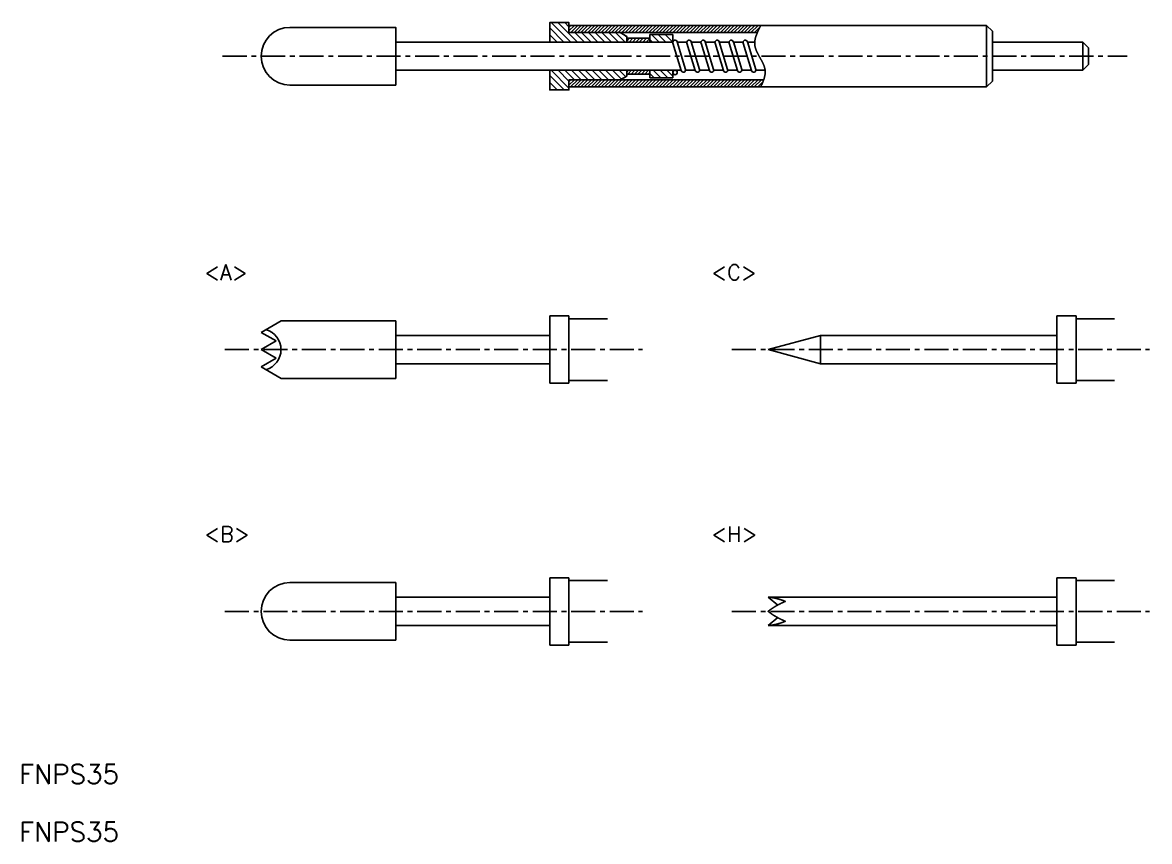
# Model space of a CAD drawing. Extents: x 101.5 to 160, y -83.5 to -40.9.
import ezdxf
from ezdxf.enums import TextEntityAlignment as Align

# ---------------------------------------------------------------- set-up
doc = ezdxf.new("R2010")
doc.units = 0
doc.linetypes.add('CENTER', pattern=[2, 1.25, -0.25, 0.25, -0.25])
doc.layers.get('0').update_dxf_attribs({"linetype": 'CONTINUOUS'})
doc.layers.add('CENTER', color=1, linetype='CENTER')
doc.styles.get("Standard").update_dxf_attribs({"font": 'txt.shx', "bigfont": 'bigfont.shx'})

# ---------------------------------------------------------------- blocks, each defined once
blk = doc.blocks.new('*X4')
at = {"color": 0, "linetype": 'CONTINUOUS'}
for p, q in [((211.147, -78.346), (210.409, -77.608)), ((211.5, -78.346), (210.48, -77.326)), ((211.854, -78.346), (210.834, -77.326)), ((211.409, -77.547), (211.187, -77.326)), ((212.207, -78.346), (211.707, -77.846)), ((212.561, -78.346), (212.061, -77.846)), ((212.915, -78.346), (212.415, -77.846)), ((213.268, -78.346), (212.768, -77.846)), ((213.622, -78.346), (213.122, -77.846)), ((213.975, -78.346), (213.475, -77.846)), ((214.329, -78.346), (213.829, -77.846)), ((210.793, -78.346), (210.409, -77.962)), ((210.44, -78.346), (210.409, -78.315)), ((214.409, -78.072), (214.346, -78.01)), ((215.743, -78.346), (215.609, -78.212)), ((216.096, -78.346), (215.696, -77.946)), ((216.45, -78.346), (216.05, -77.946)), ((216.804, -78.346), (216.404, -77.946)), ((216.805, -77.993), (216.757, -77.946)), ((211.152, -80.826), (210.409, -80.083)), ((211.409, -80.729), (210.485, -79.806)), ((211.409, -80.376), (210.839, -79.806)), ((211.693, -80.306), (211.193, -79.806)), ((212.046, -80.306), (211.546, -79.806)), ((212.4, -80.306), (211.9, -79.806)), ((212.753, -80.306), (212.253, -79.806)), ((213.107, -80.306), (212.607, -79.806)), ((213.46, -80.306), (212.96, -79.806)), ((213.814, -80.306), (213.314, -79.806)), ((214.129, -80.268), (213.667, -79.806)), ((214.353, -80.138), (214.021, -79.806)), ((214.409, -79.84), (214.375, -79.806)), ((215.835, -80.206), (215.609, -79.98)), ((216.189, -80.206), (215.789, -79.806)), ((216.542, -80.206), (216.142, -79.806)), ((216.805, -80.115), (216.496, -79.806)), ((210.798, -80.826), (210.409, -80.436)), ((210.445, -80.826), (210.409, -80.79))]:
    blk.add_line(p, q, dxfattribs=at)
blk = doc.blocks.new('*X3')
at = {"color": 0, "linetype": 'CONTINUOUS'}
for p, q in [((214.409, -78.292), (214.555, -78.146)), ((214.532, -78.346), (214.732, -78.146)), ((214.708, -78.346), (214.908, -78.146)), ((214.885, -78.346), (215.085, -78.146)), ((215.062, -78.346), (215.262, -78.146)), ((215.239, -78.346), (215.439, -78.146)), ((215.415, -78.346), (215.609, -78.153)), ((215.592, -78.346), (215.609, -78.33)), ((214.409, -79.883), (214.486, -79.806)), ((214.463, -80.006), (214.663, -79.806)), ((214.639, -80.006), (214.839, -79.806)), ((214.816, -80.006), (215.016, -79.806)), ((214.993, -80.006), (215.193, -79.806)), ((215.17, -80.006), (215.37, -79.806)), ((215.346, -80.006), (215.546, -79.806)), ((215.523, -80.006), (215.609, -79.92))]:
    blk.add_line(p, q, dxfattribs=at)
blk = doc.blocks.new('*X2')
at = {"color": 0, "linetype": 'CONTINUOUS'}
for p, q in [((211.409, -77.757), (211.689, -77.476)), ((211.409, -77.58), (211.512, -77.476)), ((211.496, -77.846), (211.866, -77.476)), ((211.673, -77.846), (212.043, -77.476)), ((211.85, -77.846), (212.22, -77.476)), ((212.026, -77.846), (212.396, -77.476)), ((212.203, -77.846), (212.573, -77.476)), ((212.38, -77.846), (212.75, -77.476)), ((212.557, -77.846), (212.927, -77.476)), ((212.733, -77.846), (213.103, -77.476)), ((212.91, -77.846), (213.28, -77.476)), ((213.087, -77.846), (213.457, -77.476)), ((213.264, -77.846), (213.634, -77.476)), ((213.441, -77.846), (213.811, -77.476)), ((213.617, -77.846), (213.987, -77.476)), ((213.794, -77.846), (214.164, -77.476)), ((213.971, -77.846), (214.341, -77.476)), ((214.148, -77.846), (214.518, -77.476)), ((214.324, -77.846), (214.694, -77.476)), ((214.501, -77.846), (214.871, -77.476)), ((214.678, -77.846), (215.048, -77.476)), ((214.855, -77.846), (215.225, -77.476)), ((215.032, -77.846), (215.402, -77.476)), ((215.208, -77.846), (215.578, -77.476)), ((215.385, -77.846), (215.755, -77.476)), ((215.562, -77.846), (215.932, -77.476)), ((215.739, -77.846), (216.109, -77.476)), ((215.915, -77.846), (216.285, -77.476)), ((216.092, -77.846), (216.462, -77.476)), ((216.269, -77.846), (216.639, -77.476)), ((216.446, -77.846), (216.816, -77.476)), ((216.623, -77.846), (216.993, -77.476)), ((216.799, -77.846), (217.169, -77.476)), ((216.976, -77.846), (217.346, -77.476)), ((217.153, -77.846), (217.523, -77.476)), ((217.33, -77.846), (217.7, -77.476)), ((217.506, -77.846), (217.876, -77.476)), ((217.683, -77.846), (218.053, -77.476)), ((217.86, -77.846), (218.23, -77.476)), ((218.037, -77.846), (218.407, -77.476)), ((218.214, -77.846), (218.584, -77.476)), ((218.39, -77.846), (218.76, -77.476)), ((218.567, -77.846), (218.937, -77.476)), ((218.744, -77.846), (219.114, -77.476)), ((218.921, -77.846), (219.291, -77.476)), ((219.097, -77.846), (219.467, -77.476)), ((219.274, -77.846), (219.644, -77.476)), ((219.451, -77.846), (219.821, -77.476)), ((219.628, -77.846), (219.998, -77.476)), ((219.805, -77.846), (220.175, -77.476)), ((219.981, -77.846), (220.351, -77.476)), ((220.158, -77.846), (220.528, -77.476)), ((220.335, -77.846), (220.705, -77.476)), ((220.512, -77.846), (220.882, -77.476)), ((220.688, -77.846), (221.058, -77.476)), ((220.865, -77.846), (221.235, -77.476)), ((221.042, -77.846), (221.33, -77.558)), ((211.409, -80.585), (211.688, -80.306)), ((211.409, -80.408), (211.511, -80.306)), ((211.494, -80.676), (211.864, -80.306)), ((211.671, -80.676), (212.041, -80.306)), ((211.848, -80.676), (212.218, -80.306)), ((212.025, -80.676), (212.395, -80.306)), ((212.202, -80.676), (212.572, -80.306)), ((212.378, -80.676), (212.748, -80.306)), ((212.555, -80.676), (212.925, -80.306)), ((212.732, -80.676), (213.102, -80.306)), ((212.909, -80.676), (213.279, -80.306)), ((213.085, -80.676), (213.455, -80.306)), ((213.262, -80.676), (213.632, -80.306)), ((213.439, -80.676), (213.809, -80.306)), ((213.616, -80.676), (213.986, -80.306)), ((213.793, -80.676), (214.163, -80.306)), ((213.969, -80.676), (214.339, -80.306)), ((214.146, -80.676), (214.516, -80.306)), ((214.323, -80.676), (214.693, -80.306)), ((214.5, -80.676), (214.87, -80.306)), ((214.676, -80.676), (215.046, -80.306)), ((214.853, -80.676), (215.223, -80.306)), ((215.03, -80.676), (215.4, -80.306)), ((215.207, -80.676), (215.577, -80.306)), ((215.384, -80.676), (215.754, -80.306)), ((215.56, -80.676), (215.93, -80.306)), ((215.737, -80.676), (216.107, -80.306)), ((215.914, -80.676), (216.284, -80.306)), ((216.091, -80.676), (216.461, -80.306)), ((216.267, -80.676), (216.637, -80.306)), ((216.444, -80.676), (216.814, -80.306)), ((216.621, -80.676), (216.991, -80.306)), ((216.798, -80.676), (217.168, -80.306)), ((216.975, -80.676), (217.345, -80.306)), ((217.151, -80.676), (217.521, -80.306)), ((217.328, -80.676), (217.698, -80.306)), ((217.505, -80.676), (217.875, -80.306)), ((217.682, -80.676), (218.052, -80.306)), ((217.858, -80.676), (218.228, -80.306)), ((218.035, -80.676), (218.405, -80.306)), ((218.212, -80.676), (218.582, -80.306)), ((218.389, -80.676), (218.759, -80.306)), ((218.565, -80.676), (218.935, -80.306)), ((218.742, -80.676), (219.112, -80.306)), ((218.919, -80.676), (219.289, -80.306)), ((219.096, -80.676), (219.466, -80.306)), ((219.273, -80.676), (219.643, -80.306)), ((219.449, -80.676), (219.819, -80.306)), ((219.626, -80.676), (219.996, -80.306)), ((219.803, -80.676), (220.173, -80.306)), ((219.98, -80.676), (220.35, -80.306)), ((220.156, -80.676), (220.526, -80.306)), ((220.333, -80.676), (220.703, -80.306)), ((220.51, -80.676), (220.88, -80.306)), ((220.687, -80.676), (221.057, -80.306)), ((220.864, -80.676), (221.234, -80.306)), ((221.04, -80.676), (221.41, -80.306)), ((221.217, -80.676), (221.485, -80.408))]:
    blk.add_line(p, q, dxfattribs=at)

msp = doc.modelspace()

# ---------------------------------------------------------------- linework, layer by layer
at = {"color": 7, "linetype": 'CONTINUOUS'}
for p, q in [((139.639, -41.452), (129.85, -41.452)), ((132.85, -41.652), (132.504, -41.452)), ((135.246, -41.552), (134.05, -41.552)), ((134.05, -41.552), (134.05, -41.952)), ((135.246, -41.552), (135.246, -41.952)), ((151.55, -41.082), (151.85, -41.382)), ((151.55, -44.282), (151.55, -41.082)), ((135.246, -41.952), (128.85, -41.952)), ((132.85, -41.952), (132.85, -41.652)), ((134.05, -41.752), (132.85, -41.752)), ((135.25, -41.998), (135.684, -43.432)), ((135.471, -41.932), (135.905, -43.366)), ((135.976, -41.952), (135.477, -41.952)), ((135.98, -41.998), (136.414, -43.432)), ((136.201, -41.932), (136.635, -43.366)), ((136.706, -41.952), (136.207, -41.952)), ((136.71, -41.998), (137.144, -43.432)), ((136.931, -41.932), (137.365, -43.366)), ((137.436, -41.952), (136.935, -41.952)), ((137.44, -41.998), (137.874, -43.432)), ((137.661, -41.932), (138.095, -43.366)), ((138.166, -41.952), (137.665, -41.952)), ((138.17, -41.998), (138.604, -43.432)), ((138.391, -41.932), (138.825, -43.366)), ((138.896, -41.952), (138.395, -41.952)), ((138.9, -41.998), (139.334, -43.432)), ((139.121, -41.932), (139.555, -43.366)), ((139.505, -41.952), (139.125, -41.952)), ((156.55, -43.412), (156.55, -41.952)), ((156.55, -41.952), (156.85, -42.252)), ((156.55, -43.412), (156.85, -43.112)), ((135.68, -43.412), (128.85, -43.412)), ((139.964, -43.912), (129.85, -43.912)), ((132.85, -43.712), (132.504, -43.912)), ((132.85, -43.412), (132.85, -43.712)), ((134.05, -43.612), (132.85, -43.612)), ((134.05, -43.412), (134.05, -43.812)), ((135.246, -43.812), (134.05, -43.812)), ((135.25, -43.912), (134.05, -43.912)), ((135.246, -43.412), (135.246, -43.812)), ((135.476, -43.527), (135.476, -43.412)), ((136.41, -43.412), (135.909, -43.412)), ((137.14, -43.412), (136.639, -43.412)), ((137.87, -43.412), (137.369, -43.412)), ((138.6, -43.412), (138.099, -43.412)), ((139.33, -43.412), (138.829, -43.412)), ((140.042, -43.412), (139.559, -43.412)), ((151.55, -44.282), (151.85, -43.982)), ((128.85, -56.182), (129.85, -56.182)), ((128.85, -56.682), (128.85, -56.182)), ((129.85, -57.932), (129.85, -56.182)), ((155.201, -56.182), (156.201, -56.182)), ((155.201, -56.682), (155.201, -56.182)), ((156.201, -57.932), (156.201, -56.182)), ((113.85, -57.034), (114.893, -56.432)), ((120.85, -56.432), (114.893, -56.432)), ((120.85, -56.432), (120.85, -59.432)), ((128.85, -57.932), (128.85, -56.682)), ((129.85, -56.332), (131.845, -56.332)), ((155.201, -57.932), (155.201, -56.682)), ((156.201, -56.332), (158.196, -56.332)), ((113.85, -57.034), (114.628, -57.483)), ((128.85, -57.202), (120.85, -57.202)), ((140.201, -57.932), (142.925, -57.202)), ((155.201, -57.202), (142.925, -57.202)), ((142.925, -57.202), (142.925, -58.662)), ((113.85, -57.932), (114.628, -57.483)), ((113.85, -57.932), (114.628, -58.381)), ((128.85, -57.932), (128.85, -59.182)), ((129.85, -57.932), (129.85, -59.682)), ((140.201, -57.932), (142.925, -58.662)), ((155.201, -57.932), (155.201, -59.182)), ((156.201, -57.932), (156.201, -59.682)), ((113.85, -58.83), (114.628, -58.381)), ((113.85, -58.83), (114.893, -59.432)), ((128.85, -58.662), (120.85, -58.662)), ((155.201, -58.662), (142.925, -58.662)), ((120.85, -59.432), (114.893, -59.432)), ((128.85, -59.182), (128.85, -59.682)), ((128.85, -59.682), (129.85, -59.682)), ((129.85, -59.532), (131.845, -59.532)), ((155.201, -59.182), (155.201, -59.682)), ((155.201, -59.682), (156.201, -59.682)), ((156.201, -59.532), (158.196, -59.532)), ((120.85, -70.034), (115.35, -70.034)), ((120.85, -70.034), (120.85, -73.034)), ((128.85, -69.784), (129.85, -69.784)), ((128.85, -70.284), (128.85, -69.784)), ((129.85, -71.534), (129.85, -69.784)), ((129.85, -69.934), (131.845, -69.934)), ((155.201, -69.784), (156.201, -69.784)), ((155.201, -70.284), (155.201, -69.784)), ((156.201, -71.534), (156.201, -69.784)), ((156.201, -69.934), (158.196, -69.934)), ((128.85, -70.804), (120.85, -70.804)), ((128.85, -71.534), (128.85, -70.284)), ((155.201, -70.804), (140.201, -70.804)), ((155.201, -71.534), (155.201, -70.284)), ((128.85, -71.534), (128.85, -72.784)), ((129.85, -71.534), (129.85, -73.284)), ((155.201, -71.534), (155.201, -72.784)), ((156.201, -71.534), (156.201, -73.284)), ((128.85, -72.264), (120.85, -72.264)), ((155.201, -72.264), (140.201, -72.264)), ((120.85, -73.034), (115.35, -73.034)), ((128.85, -72.784), (128.85, -73.284)), ((129.85, -73.134), (131.845, -73.134)), ((155.201, -72.784), (155.201, -73.284)), ((156.201, -73.134), (158.196, -73.134)), ((128.85, -73.284), (129.85, -73.284)), ((155.201, -73.284), (156.201, -73.284))]:
    msp.add_line(p, q, dxfattribs=at)
at = {"color": 7, "linetype": 'CONTINUOUS', "extrusion": (-0.5, -0.612372, -0.612372)}
msp.add_line((140.695, -71.208, -0.73), (140.201, -70.804, -0.73), dxfattribs=at)
at = {"color": 7, "linetype": 'CONTINUOUS', "extrusion": (-0.5, 0.612372, -0.612372)}
msp.add_line((140.695, -71.861, -0.73), (140.201, -72.264, -0.73), dxfattribs=at)
at = {"color": 7, "linetype": 'CONTINUOUS'}
for points in [[(129.85, -41.452), (129.85, -40.932), (128.85, -40.932), (128.85, -41.952)], [(115.35, -44.182), (120.85, -44.182), (120.85, -41.182), (115.35, -41.182)], [(151.55, -41.082), (129.85, -41.082), (129.85, -41.452)], [(151.85, -43.982), (151.85, -41.382)], [(128.85, -41.952), (120.85, -41.952), (120.85, -43.412), (128.85, -43.412)], [(156.55, -41.952), (151.85, -41.952)], [(156.85, -43.112), (156.85, -42.252)], [(128.85, -43.412), (128.85, -44.432), (129.85, -44.432), (129.85, -43.912)], [(129.85, -43.912), (129.85, -44.282), (151.55, -44.282)], [(151.85, -43.412), (156.55, -43.412)]]:
    msp.add_lwpolyline(points, dxfattribs=at)
at = {"color": 7}
msp.add_polyline3d([(139.811, -41.082, 0), (139.803, -41.099, 0), (139.794, -41.116, 0), (139.786, -41.134, 0), (139.777, -41.151, 0), (139.769, -41.168, 0), (139.761, -41.185, 0), (139.752, -41.202, 0), (139.744, -41.22, 0), (139.736, -41.237, 0), (139.727, -41.254, 0), (139.719, -41.271, 0), (139.711, -41.288, 0), (139.703, -41.306, 0), (139.695, -41.323, 0), (139.687, -41.34, 0), (139.68, -41.357, 0), (139.672, -41.374, 0), (139.664, -41.391, 0), (139.657, -41.409, 0), (139.649, -41.426, 0), (139.642, -41.443, 0), (139.635, -41.46, 0), (139.628, -41.477, 0), (139.621, -41.494, 0), (139.614, -41.511, 0), (139.608, -41.529, 0), (139.601, -41.546, 0), (139.595, -41.563, 0), (139.589, -41.58, 0), (139.583, -41.597, 0), (139.577, -41.614, 0), (139.571, -41.631, 0), (139.566, -41.648, 0), (139.56, -41.665, 0), (139.555, -41.682, 0), (139.55, -41.699, 0), (139.546, -41.716, 0), (139.541, -41.733, 0), (139.537, -41.75, 0), (139.533, -41.767, 0), (139.529, -41.784, 0), (139.526, -41.801, 0), (139.522, -41.818, 0), (139.519, -41.835, 0), (139.516, -41.852, 0), (139.514, -41.868, 0), (139.511, -41.885, 0), (139.509, -41.902, 0), (139.508, -41.919, 0), (139.506, -41.936, 0), (139.505, -41.953, 0), (139.504, -41.969, 0), (139.503, -41.986, 0), (139.503, -42.003, 0), (139.503, -42.019, 0), (139.503, -42.036, 0), (139.504, -42.053, 0), (139.505, -42.07, 0), (139.506, -42.086, 0), (139.508, -42.103, 0), (139.51, -42.119, 0), (139.512, -42.136, 0), (139.515, -42.153, 0), (139.518, -42.169, 0), (139.521, -42.186, 0), (139.524, -42.202, 0), (139.528, -42.219, 0), (139.533, -42.235, 0), (139.537, -42.252, 0), (139.542, -42.268, 0), (139.547, -42.284, 0), (139.553, -42.301, 0), (139.558, -42.317, 0), (139.564, -42.334, 0), (139.57, -42.35, 0), (139.576, -42.366, 0), (139.583, -42.383, 0), (139.59, -42.399, 0), (139.597, -42.415, 0), (139.604, -42.432, 0), (139.611, -42.448, 0), (139.619, -42.464, 0), (139.627, -42.48, 0), (139.634, -42.497, 0), (139.642, -42.513, 0), (139.651, -42.529, 0), (139.659, -42.545, 0), (139.667, -42.562, 0), (139.676, -42.578, 0), (139.684, -42.594, 0), (139.693, -42.61, 0), (139.702, -42.627, 0), (139.711, -42.643, 0), (139.72, -42.659, 0), (139.729, -42.675, 0), (139.738, -42.691, 0), (139.747, -42.708, 0), (139.756, -42.724, 0), (139.765, -42.74, 0), (139.774, -42.756, 0), (139.783, -42.772, 0), (139.792, -42.789, 0), (139.801, -42.805, 0), (139.81, -42.821, 0), (139.819, -42.837, 0), (139.828, -42.853, 0), (139.837, -42.87, 0), (139.846, -42.886, 0), (139.855, -42.902, 0), (139.864, -42.918, 0), (139.872, -42.935, 0), (139.881, -42.951, 0), (139.889, -42.967, 0), (139.898, -42.983, 0), (139.906, -43, 0), (139.914, -43.016, 0), (139.922, -43.032, 0), (139.929, -43.048, 0), (139.937, -43.065, 0), (139.944, -43.081, 0), (139.951, -43.097, 0), (139.959, -43.114, 0), (139.965, -43.13, 0), (139.972, -43.147, 0), (139.978, -43.163, 0), (139.984, -43.179, 0), (139.99, -43.196, 0), (139.996, -43.212, 0), (140.002, -43.229, 0), (140.007, -43.245, 0), (140.012, -43.262, 0), (140.016, -43.278, 0), (140.02, -43.295, 0), (140.024, -43.311, 0), (140.028, -43.328, 0), (140.032, -43.344, 0), (140.035, -43.361, 0), (140.037, -43.378, 0), (140.04, -43.394, 0), (140.042, -43.411, 0), (140.043, -43.428, 0), (140.045, -43.444, 0), (140.046, -43.461, 0), (140.046, -43.478, 0), (140.046, -43.495, 0), (140.046, -43.511, 0), (140.046, -43.528, 0), (140.045, -43.545, 0), (140.044, -43.562, 0), (140.042, -43.579, 0), (140.041, -43.596, 0), (140.039, -43.613, 0), (140.037, -43.629, 0), (140.034, -43.646, 0), (140.031, -43.663, 0), (140.028, -43.68, 0), (140.025, -43.697, 0), (140.021, -43.714, 0), (140.017, -43.731, 0), (140.013, -43.749, 0), (140.009, -43.766, 0), (140.005, -43.783, 0), (140, -43.8, 0), (139.995, -43.817, 0), (139.99, -43.834, 0), (139.984, -43.851, 0), (139.979, -43.868, 0), (139.973, -43.885, 0), (139.967, -43.903, 0), (139.961, -43.92, 0), (139.955, -43.937, 0), (139.949, -43.954, 0), (139.943, -43.971, 0), (139.936, -43.989, 0), (139.929, -44.006, 0), (139.923, -44.023, 0), (139.916, -44.04, 0), (139.909, -44.057, 0), (139.901, -44.075, 0), (139.894, -44.092, 0), (139.887, -44.109, 0), (139.88, -44.126, 0), (139.872, -44.144, 0), (139.865, -44.161, 0), (139.857, -44.178, 0), (139.85, -44.195, 0), (139.842, -44.213, 0), (139.834, -44.23, 0), (139.827, -44.247, 0), (139.819, -44.265, 0), (139.811, -44.282, 0)], dxfattribs=at)
at = {"color": 7, "linetype": 'CONTINUOUS'}
for points in [[(140.201, -70.804, -0.73), (140.206, -70.804, -0.734), (140.212, -70.804, -0.739), (140.217, -70.804, -0.743), (140.223, -70.804, -0.748), (140.228, -70.804, -0.752), (140.234, -70.805, -0.757), (140.24, -70.805, -0.761), (140.246, -70.805, -0.766), (140.251, -70.805, -0.77), (140.257, -70.805, -0.775), (140.263, -70.806, -0.779), (140.269, -70.806, -0.784), (140.275, -70.806, -0.788), (140.281, -70.807, -0.793), (140.287, -70.807, -0.797), (140.293, -70.808, -0.802), (140.299, -70.808, -0.806), (140.305, -70.809, -0.81), (140.311, -70.809, -0.815), (140.317, -70.81, -0.819), (140.323, -70.81, -0.824), (140.329, -70.811, -0.828), (140.335, -70.811, -0.833), (140.341, -70.812, -0.837), (140.348, -70.813, -0.842), (140.354, -70.813, -0.846), (140.36, -70.814, -0.85), (140.367, -70.815, -0.855), (140.373, -70.816, -0.859), (140.379, -70.816, -0.864), (140.386, -70.817, -0.868), (140.392, -70.818, -0.872), (140.399, -70.819, -0.877), (140.405, -70.82, -0.881), (140.412, -70.821, -0.886), (140.418, -70.822, -0.89), (140.425, -70.823, -0.894), (140.431, -70.824, -0.899), (140.438, -70.825, -0.903), (140.445, -70.826, -0.907), (140.451, -70.827, -0.912), (140.458, -70.828, -0.916), (140.465, -70.829, -0.92), (140.471, -70.831, -0.925), (140.478, -70.832, -0.929), (140.485, -70.833, -0.933), (140.492, -70.834, -0.938), (140.499, -70.836, -0.942), (140.506, -70.837, -0.946), (140.512, -70.838, -0.95), (140.519, -70.84, -0.955), (140.526, -70.841, -0.959), (140.533, -70.842, -0.963), (140.54, -70.844, -0.967), (140.547, -70.845, -0.972), (140.554, -70.847, -0.976), (140.561, -70.848, -0.98), (140.568, -70.85, -0.984), (140.575, -70.851, -0.989), (140.582, -70.853, -0.993), (140.589, -70.855, -0.997), (140.597, -70.856, -1.001), (140.604, -70.858, -1.005), (140.611, -70.86, -1.009), (140.618, -70.861, -1.013), (140.625, -70.863, -1.018), (140.632, -70.865, -1.022), (140.64, -70.867, -1.026), (140.647, -70.869, -1.03), (140.654, -70.87, -1.034), (140.661, -70.872, -1.038), (140.669, -70.874, -1.042), (140.676, -70.876, -1.046), (140.683, -70.878, -1.05), (140.691, -70.88, -1.054), (140.698, -70.882, -1.058), (140.705, -70.884, -1.062), (140.713, -70.886, -1.066), (140.72, -70.888, -1.07), (140.728, -70.89, -1.074), (140.735, -70.892, -1.078), (140.743, -70.895, -1.082), (140.75, -70.897, -1.086), (140.757, -70.899, -1.09), (140.765, -70.901, -1.094), (140.772, -70.903, -1.098), (140.78, -70.906, -1.101), (140.787, -70.908, -1.105), (140.795, -70.91, -1.109), (140.803, -70.913, -1.113), (140.81, -70.915, -1.117), (140.818, -70.917, -1.121), (140.825, -70.92, -1.124), (140.833, -70.922, -1.128), (140.84, -70.925, -1.132), (140.848, -70.927, -1.136), (140.856, -70.93, -1.139), (140.863, -70.932, -1.143), (140.871, -70.935, -1.147), (140.879, -70.937, -1.15), (140.886, -70.94, -1.154), (140.894, -70.942, -1.158), (140.901, -70.945, -1.161), (140.909, -70.948, -1.165), (140.917, -70.95, -1.168), (140.925, -70.953, -1.172), (140.932, -70.956, -1.176), (140.94, -70.959, -1.179), (140.948, -70.961, -1.183), (140.955, -70.964, -1.186), (140.963, -70.967, -1.19), (140.971, -70.97, -1.193), (140.978, -70.973, -1.197), (140.986, -70.976, -1.2), (140.994, -70.978, -1.203), (141.002, -70.981, -1.207), (141.009, -70.984, -1.21), (141.017, -70.987, -1.214), (141.025, -70.99, -1.217), (141.033, -70.993, -1.22), (141.04, -70.996, -1.224), (141.048, -70.999, -1.227), (141.056, -71.002, -1.23), (141.064, -71.005, -1.233), (141.071, -71.009, -1.237), (141.079, -71.012, -1.24), (141.087, -71.015, -1.243), (141.095, -71.018, -1.246)], [(141.095, -71.018, -0.214), (141.087, -71.015, -0.217), (141.079, -71.012, -0.22), (141.071, -71.009, -0.223), (141.064, -71.005, -0.227), (141.056, -71.002, -0.23), (141.048, -70.999, -0.233), (141.04, -70.996, -0.236), (141.033, -70.993, -0.24), (141.025, -70.99, -0.243), (141.017, -70.987, -0.246), (141.009, -70.984, -0.25), (141.002, -70.981, -0.253), (140.994, -70.978, -0.257), (140.986, -70.976, -0.26), (140.978, -70.973, -0.263), (140.971, -70.97, -0.267), (140.963, -70.967, -0.27), (140.955, -70.964, -0.274), (140.948, -70.961, -0.277), (140.94, -70.959, -0.281), (140.932, -70.956, -0.284), (140.925, -70.953, -0.288), (140.917, -70.95, -0.292), (140.909, -70.948, -0.295), (140.901, -70.945, -0.299), (140.894, -70.942, -0.302), (140.886, -70.94, -0.306), (140.879, -70.937, -0.31), (140.871, -70.935, -0.313), (140.863, -70.932, -0.317), (140.856, -70.93, -0.321), (140.848, -70.927, -0.324), (140.84, -70.925, -0.328), (140.833, -70.922, -0.332), (140.825, -70.92, -0.336), (140.818, -70.917, -0.339), (140.81, -70.915, -0.343), (140.803, -70.913, -0.347), (140.795, -70.91, -0.351), (140.787, -70.908, -0.355), (140.78, -70.906, -0.359), (140.772, -70.903, -0.362), (140.765, -70.901, -0.366), (140.757, -70.899, -0.37), (140.75, -70.897, -0.374), (140.743, -70.895, -0.378), (140.735, -70.892, -0.382), (140.728, -70.89, -0.386), (140.72, -70.888, -0.39), (140.713, -70.886, -0.394), (140.705, -70.884, -0.398), (140.698, -70.882, -0.402), (140.691, -70.88, -0.406), (140.683, -70.878, -0.41), (140.676, -70.876, -0.414), (140.669, -70.874, -0.418), (140.661, -70.872, -0.422), (140.654, -70.87, -0.426), (140.647, -70.869, -0.43), (140.64, -70.867, -0.434), (140.632, -70.865, -0.438), (140.625, -70.863, -0.442), (140.618, -70.861, -0.447), (140.611, -70.86, -0.451), (140.604, -70.858, -0.455), (140.597, -70.856, -0.459), (140.589, -70.855, -0.463), (140.582, -70.853, -0.467), (140.575, -70.851, -0.471), (140.568, -70.85, -0.476), (140.561, -70.848, -0.48), (140.554, -70.847, -0.484), (140.547, -70.845, -0.488), (140.54, -70.844, -0.493), (140.533, -70.842, -0.497), (140.526, -70.841, -0.501), (140.519, -70.84, -0.505), (140.512, -70.838, -0.51), (140.506, -70.837, -0.514), (140.499, -70.836, -0.518), (140.492, -70.834, -0.522), (140.485, -70.833, -0.527), (140.478, -70.832, -0.531), (140.471, -70.831, -0.535), (140.465, -70.829, -0.54), (140.458, -70.828, -0.544), (140.451, -70.827, -0.548), (140.445, -70.826, -0.553), (140.438, -70.825, -0.557), (140.431, -70.824, -0.561), (140.425, -70.823, -0.566), (140.418, -70.822, -0.57), (140.412, -70.821, -0.574), (140.405, -70.82, -0.579), (140.399, -70.819, -0.583), (140.392, -70.818, -0.588), (140.386, -70.817, -0.592), (140.379, -70.816, -0.596), (140.373, -70.816, -0.601), (140.367, -70.815, -0.605), (140.36, -70.814, -0.61), (140.354, -70.813, -0.614), (140.348, -70.813, -0.618), (140.341, -70.812, -0.623), (140.335, -70.811, -0.627), (140.329, -70.811, -0.632), (140.323, -70.81, -0.636), (140.317, -70.81, -0.641), (140.311, -70.809, -0.645), (140.305, -70.809, -0.65), (140.299, -70.808, -0.654), (140.293, -70.808, -0.658), (140.287, -70.807, -0.663), (140.281, -70.807, -0.667), (140.275, -70.806, -0.672), (140.269, -70.806, -0.676), (140.263, -70.806, -0.681), (140.257, -70.805, -0.685), (140.251, -70.805, -0.69), (140.246, -70.805, -0.694), (140.24, -70.805, -0.699), (140.234, -70.805, -0.703), (140.228, -70.804, -0.708), (140.223, -70.804, -0.712), (140.217, -70.804, -0.717), (140.212, -70.804, -0.721), (140.206, -70.804, -0.726), (140.201, -70.804, -0.73)], [(141.095, -71.018, -1.246), (141.087, -71.015, -1.243), (141.079, -71.012, -1.24), (141.071, -71.009, -1.237), (141.064, -71.005, -1.233), (141.056, -71.002, -1.23), (141.048, -70.999, -1.227), (141.04, -70.996, -1.224), (141.033, -70.993, -1.22), (141.025, -70.99, -1.217), (141.017, -70.987, -1.214), (141.009, -70.984, -1.21), (141.002, -70.981, -1.207), (140.994, -70.978, -1.203), (140.986, -70.976, -1.2), (140.978, -70.973, -1.197), (140.971, -70.97, -1.193), (140.963, -70.967, -1.19), (140.955, -70.964, -1.186), (140.948, -70.961, -1.183), (140.94, -70.959, -1.179), (140.932, -70.956, -1.176), (140.925, -70.953, -1.172), (140.917, -70.95, -1.168), (140.909, -70.948, -1.165), (140.901, -70.945, -1.161), (140.894, -70.942, -1.158), (140.886, -70.94, -1.154), (140.879, -70.937, -1.15), (140.871, -70.935, -1.147), (140.863, -70.932, -1.143), (140.856, -70.93, -1.139), (140.848, -70.927, -1.136), (140.84, -70.925, -1.132), (140.833, -70.922, -1.128), (140.825, -70.92, -1.124), (140.818, -70.917, -1.121), (140.81, -70.915, -1.117), (140.803, -70.913, -1.113), (140.795, -70.91, -1.109), (140.787, -70.908, -1.105), (140.78, -70.906, -1.101), (140.772, -70.903, -1.098), (140.765, -70.901, -1.094), (140.757, -70.899, -1.09), (140.75, -70.897, -1.086), (140.743, -70.895, -1.082), (140.735, -70.892, -1.078), (140.728, -70.89, -1.074), (140.72, -70.888, -1.07), (140.713, -70.886, -1.066), (140.705, -70.884, -1.062), (140.698, -70.882, -1.058), (140.691, -70.88, -1.054), (140.683, -70.878, -1.05), (140.676, -70.876, -1.046), (140.669, -70.874, -1.042), (140.661, -70.872, -1.038), (140.654, -70.87, -1.034), (140.647, -70.869, -1.03), (140.64, -70.867, -1.026), (140.632, -70.865, -1.022), (140.625, -70.863, -1.018), (140.618, -70.861, -1.013), (140.611, -70.86, -1.009), (140.604, -70.858, -1.005), (140.597, -70.856, -1.001), (140.589, -70.855, -0.997), (140.582, -70.853, -0.993), (140.575, -70.851, -0.989), (140.568, -70.85, -0.984), (140.561, -70.848, -0.98), (140.554, -70.847, -0.976), (140.547, -70.845, -0.972), (140.54, -70.844, -0.967), (140.533, -70.842, -0.963), (140.526, -70.841, -0.959), (140.519, -70.84, -0.955), (140.512, -70.838, -0.95), (140.506, -70.837, -0.946), (140.499, -70.836, -0.942), (140.492, -70.834, -0.938), (140.485, -70.833, -0.933), (140.478, -70.832, -0.929), (140.471, -70.831, -0.925), (140.465, -70.829, -0.92), (140.458, -70.828, -0.916), (140.451, -70.827, -0.912), (140.445, -70.826, -0.907), (140.438, -70.825, -0.903), (140.431, -70.824, -0.899), (140.425, -70.823, -0.894), (140.418, -70.822, -0.89), (140.412, -70.821, -0.886), (140.405, -70.82, -0.881), (140.399, -70.819, -0.877), (140.392, -70.818, -0.872), (140.386, -70.817, -0.868), (140.379, -70.816, -0.864), (140.373, -70.816, -0.859), (140.367, -70.815, -0.855), (140.36, -70.814, -0.85), (140.354, -70.813, -0.846), (140.348, -70.813, -0.842), (140.341, -70.812, -0.837), (140.335, -70.811, -0.833), (140.329, -70.811, -0.828), (140.323, -70.81, -0.824), (140.317, -70.81, -0.819), (140.311, -70.809, -0.815), (140.305, -70.809, -0.81), (140.299, -70.808, -0.806), (140.293, -70.808, -0.802), (140.287, -70.807, -0.797), (140.281, -70.807, -0.793), (140.275, -70.806, -0.788), (140.269, -70.806, -0.784), (140.263, -70.806, -0.779), (140.257, -70.805, -0.775), (140.251, -70.805, -0.77), (140.246, -70.805, -0.766), (140.24, -70.805, -0.761), (140.234, -70.805, -0.757), (140.228, -70.804, -0.752), (140.223, -70.804, -0.748), (140.217, -70.804, -0.743), (140.212, -70.804, -0.739), (140.206, -70.804, -0.734), (140.201, -70.804, -0.73)], [(140.201, -70.804, -0.73), (140.206, -70.804, -0.726), (140.212, -70.804, -0.721), (140.217, -70.804, -0.717), (140.223, -70.804, -0.712), (140.228, -70.804, -0.708), (140.234, -70.805, -0.703), (140.24, -70.805, -0.699), (140.246, -70.805, -0.694), (140.251, -70.805, -0.69), (140.257, -70.805, -0.685), (140.263, -70.806, -0.681), (140.269, -70.806, -0.676), (140.275, -70.806, -0.672), (140.281, -70.807, -0.667), (140.287, -70.807, -0.663), (140.293, -70.808, -0.658), (140.299, -70.808, -0.654), (140.305, -70.809, -0.65), (140.311, -70.809, -0.645), (140.317, -70.81, -0.641), (140.323, -70.81, -0.636), (140.329, -70.811, -0.632), (140.335, -70.811, -0.627), (140.341, -70.812, -0.623), (140.348, -70.813, -0.618), (140.354, -70.813, -0.614), (140.36, -70.814, -0.61), (140.367, -70.815, -0.605), (140.373, -70.816, -0.601), (140.379, -70.816, -0.596), (140.386, -70.817, -0.592), (140.392, -70.818, -0.588), (140.399, -70.819, -0.583), (140.405, -70.82, -0.579), (140.412, -70.821, -0.574), (140.418, -70.822, -0.57), (140.425, -70.823, -0.566), (140.431, -70.824, -0.561), (140.438, -70.825, -0.557), (140.445, -70.826, -0.553), (140.451, -70.827, -0.548), (140.458, -70.828, -0.544), (140.465, -70.829, -0.54), (140.471, -70.831, -0.535), (140.478, -70.832, -0.531), (140.485, -70.833, -0.527), (140.492, -70.834, -0.522), (140.499, -70.836, -0.518), (140.506, -70.837, -0.514), (140.512, -70.838, -0.51), (140.519, -70.84, -0.505), (140.526, -70.841, -0.501), (140.533, -70.842, -0.497), (140.54, -70.844, -0.493), (140.547, -70.845, -0.488), (140.554, -70.847, -0.484), (140.561, -70.848, -0.48), (140.568, -70.85, -0.476), (140.575, -70.851, -0.471), (140.582, -70.853, -0.467), (140.589, -70.855, -0.463), (140.597, -70.856, -0.459), (140.604, -70.858, -0.455), (140.611, -70.86, -0.451), (140.618, -70.861, -0.447), (140.625, -70.863, -0.442), (140.632, -70.865, -0.438), (140.64, -70.867, -0.434), (140.647, -70.869, -0.43), (140.654, -70.87, -0.426), (140.661, -70.872, -0.422), (140.669, -70.874, -0.418), (140.676, -70.876, -0.414), (140.683, -70.878, -0.41), (140.691, -70.88, -0.406), (140.698, -70.882, -0.402), (140.705, -70.884, -0.398), (140.713, -70.886, -0.394), (140.72, -70.888, -0.39), (140.728, -70.89, -0.386), (140.735, -70.892, -0.382), (140.743, -70.895, -0.378), (140.75, -70.897, -0.374), (140.757, -70.899, -0.37), (140.765, -70.901, -0.366), (140.772, -70.903, -0.362), (140.78, -70.906, -0.359), (140.787, -70.908, -0.355), (140.795, -70.91, -0.351), (140.803, -70.913, -0.347), (140.81, -70.915, -0.343), (140.818, -70.917, -0.339), (140.825, -70.92, -0.336), (140.833, -70.922, -0.332), (140.84, -70.925, -0.328), (140.848, -70.927, -0.324), (140.856, -70.93, -0.321), (140.863, -70.932, -0.317), (140.871, -70.935, -0.313), (140.879, -70.937, -0.31), (140.886, -70.94, -0.306), (140.894, -70.942, -0.302), (140.901, -70.945, -0.299), (140.909, -70.948, -0.295), (140.917, -70.95, -0.292), (140.925, -70.953, -0.288), (140.932, -70.956, -0.284), (140.94, -70.959, -0.281), (140.948, -70.961, -0.277), (140.955, -70.964, -0.274), (140.963, -70.967, -0.27), (140.971, -70.97, -0.267), (140.978, -70.973, -0.263), (140.986, -70.976, -0.26), (140.994, -70.978, -0.257), (141.002, -70.981, -0.253), (141.009, -70.984, -0.25), (141.017, -70.987, -0.246), (141.025, -70.99, -0.243), (141.033, -70.993, -0.24), (141.04, -70.996, -0.236), (141.048, -70.999, -0.233), (141.056, -71.002, -0.23), (141.064, -71.005, -0.227), (141.071, -71.009, -0.223), (141.079, -71.012, -0.22), (141.087, -71.015, -0.217), (141.095, -71.018, -0.214)], [(141.095, -71.018, -0.214), (141.087, -71.021, -0.211), (141.079, -71.024, -0.208), (141.071, -71.028, -0.204), (141.064, -71.031, -0.201), (141.056, -71.034, -0.198), (141.048, -71.037, -0.195), (141.04, -71.041, -0.192), (141.033, -71.044, -0.189), (141.025, -71.047, -0.186), (141.017, -71.051, -0.183), (141.009, -71.054, -0.18), (141.002, -71.057, -0.177), (140.994, -71.061, -0.174), (140.986, -71.064, -0.171), (140.978, -71.068, -0.169), (140.971, -71.071, -0.166), (140.963, -71.074, -0.163), (140.955, -71.078, -0.16), (140.948, -71.081, -0.157), (140.94, -71.085, -0.155), (140.932, -71.089, -0.152), (140.925, -71.092, -0.149), (140.917, -71.096, -0.146), (140.909, -71.099, -0.144), (140.901, -71.103, -0.141), (140.894, -71.106, -0.138), (140.886, -71.11, -0.136), (140.879, -71.114, -0.133), (140.871, -71.117, -0.131), (140.863, -71.121, -0.128), (140.856, -71.125, -0.126), (140.848, -71.129, -0.123), (140.84, -71.132, -0.121), (140.833, -71.136, -0.118), (140.825, -71.14, -0.116), (140.818, -71.144, -0.113), (140.81, -71.147, -0.111), (140.803, -71.151, -0.109), (140.795, -71.155, -0.106), (140.787, -71.159, -0.104), (140.78, -71.163, -0.102), (140.772, -71.167, -0.099), (140.765, -71.17, -0.097), (140.757, -71.174, -0.095), (140.75, -71.178, -0.093), (140.743, -71.182, -0.09), (140.735, -71.186, -0.088), (140.728, -71.19, -0.086), (140.72, -71.194, -0.084), (140.713, -71.198, -0.082), (140.705, -71.202, -0.08), (140.698, -71.206, -0.078), (140.691, -71.21, -0.076), (140.683, -71.214, -0.074), (140.676, -71.218, -0.072), (140.669, -71.222, -0.07), (140.661, -71.226, -0.068), (140.654, -71.23, -0.066), (140.647, -71.234, -0.064), (140.64, -71.238, -0.063), (140.632, -71.242, -0.061), (140.625, -71.247, -0.059), (140.618, -71.251, -0.057), (140.611, -71.255, -0.056), (140.604, -71.259, -0.054), (140.597, -71.263, -0.052), (140.589, -71.267, -0.051), (140.582, -71.271, -0.049), (140.575, -71.276, -0.047), (140.568, -71.28, -0.046), (140.561, -71.284, -0.044), (140.554, -71.288, -0.043), (140.547, -71.292, -0.041), (140.54, -71.297, -0.04), (140.533, -71.301, -0.038), (140.526, -71.305, -0.037), (140.519, -71.309, -0.035), (140.512, -71.314, -0.034), (140.506, -71.318, -0.033), (140.499, -71.322, -0.031), (140.492, -71.327, -0.03), (140.485, -71.331, -0.029), (140.478, -71.335, -0.028), (140.471, -71.339, -0.026), (140.465, -71.344, -0.025), (140.458, -71.348, -0.024), (140.451, -71.352, -0.023), (140.445, -71.357, -0.022), (140.438, -71.361, -0.021), (140.431, -71.365, -0.02), (140.425, -71.37, -0.019), (140.418, -71.374, -0.018), (140.412, -71.379, -0.017), (140.405, -71.383, -0.016), (140.399, -71.387, -0.015), (140.392, -71.392, -0.014), (140.386, -71.396, -0.013), (140.379, -71.401, -0.012), (140.373, -71.405, -0.012), (140.367, -71.409, -0.011), (140.36, -71.414, -0.01), (140.354, -71.418, -0.009), (140.348, -71.423, -0.009), (140.341, -71.427, -0.008), (140.335, -71.431, -0.007), (140.329, -71.436, -0.007), (140.323, -71.44, -0.006), (140.317, -71.445, -0.005), (140.311, -71.449, -0.005), (140.305, -71.454, -0.004), (140.299, -71.458, -0.004), (140.293, -71.463, -0.004), (140.287, -71.467, -0.003), (140.281, -71.471, -0.003), (140.275, -71.476, -0.002), (140.269, -71.48, -0.002), (140.263, -71.485, -0.002), (140.257, -71.489, -0.001), (140.251, -71.494, -0.001), (140.246, -71.498, -0.001), (140.24, -71.503, -0.001), (140.234, -71.507, 0), (140.228, -71.512, 0), (140.223, -71.516, 0), (140.217, -71.521, 0), (140.212, -71.525, 0), (140.206, -71.53, 0), (140.201, -71.534, 0)], [(140.201, -71.534, 0), (140.206, -71.539, 0), (140.212, -71.543, 0), (140.217, -71.548, 0), (140.223, -71.552, 0), (140.228, -71.557, 0), (140.234, -71.561, 0), (140.24, -71.565, -0.001), (140.246, -71.57, -0.001), (140.251, -71.574, -0.001), (140.257, -71.579, -0.001), (140.263, -71.583, -0.002), (140.269, -71.588, -0.002), (140.275, -71.592, -0.002), (140.281, -71.597, -0.003), (140.287, -71.601, -0.003), (140.293, -71.606, -0.004), (140.299, -71.61, -0.004), (140.305, -71.615, -0.004), (140.311, -71.619, -0.005), (140.317, -71.623, -0.005), (140.323, -71.628, -0.006), (140.329, -71.632, -0.007), (140.335, -71.637, -0.007), (140.341, -71.641, -0.008), (140.348, -71.646, -0.009), (140.354, -71.65, -0.009), (140.36, -71.655, -0.01), (140.367, -71.659, -0.011), (140.373, -71.663, -0.012), (140.379, -71.668, -0.012), (140.386, -71.672, -0.013), (140.392, -71.677, -0.014), (140.399, -71.681, -0.015), (140.405, -71.685, -0.016), (140.412, -71.69, -0.017), (140.418, -71.694, -0.018), (140.425, -71.698, -0.019), (140.431, -71.703, -0.02), (140.438, -71.707, -0.021), (140.445, -71.712, -0.022), (140.451, -71.716, -0.023), (140.458, -71.72, -0.024), (140.465, -71.725, -0.025), (140.471, -71.729, -0.026), (140.478, -71.733, -0.028), (140.485, -71.737, -0.029), (140.492, -71.742, -0.03), (140.499, -71.746, -0.031), (140.506, -71.75, -0.033), (140.512, -71.755, -0.034), (140.519, -71.759, -0.035), (140.526, -71.763, -0.037), (140.533, -71.767, -0.038), (140.54, -71.772, -0.04), (140.547, -71.776, -0.041), (140.554, -71.78, -0.043), (140.561, -71.784, -0.044), (140.568, -71.788, -0.046), (140.575, -71.793, -0.047), (140.582, -71.797, -0.049), (140.589, -71.801, -0.051), (140.597, -71.805, -0.052), (140.604, -71.809, -0.054), (140.611, -71.813, -0.056), (140.618, -71.818, -0.057), (140.625, -71.822, -0.059), (140.632, -71.826, -0.061), (140.64, -71.83, -0.063), (140.647, -71.834, -0.064), (140.654, -71.838, -0.066), (140.661, -71.842, -0.068), (140.669, -71.846, -0.07), (140.676, -71.85, -0.072), (140.683, -71.854, -0.074), (140.691, -71.858, -0.076), (140.698, -71.862, -0.078), (140.705, -71.866, -0.08), (140.713, -71.87, -0.082), (140.72, -71.874, -0.084), (140.728, -71.878, -0.086), (140.735, -71.882, -0.088), (140.743, -71.886, -0.09), (140.75, -71.89, -0.093), (140.757, -71.894, -0.095), (140.765, -71.898, -0.097), (140.772, -71.902, -0.099), (140.78, -71.906, -0.102), (140.787, -71.909, -0.104), (140.795, -71.913, -0.106), (140.803, -71.917, -0.109), (140.81, -71.921, -0.111), (140.818, -71.925, -0.113), (140.825, -71.928, -0.116), (140.833, -71.932, -0.118), (140.84, -71.936, -0.121), (140.848, -71.94, -0.123), (140.856, -71.943, -0.126), (140.863, -71.947, -0.128), (140.871, -71.951, -0.131), (140.879, -71.954, -0.133), (140.886, -71.958, -0.136), (140.894, -71.962, -0.138), (140.901, -71.965, -0.141), (140.909, -71.969, -0.144), (140.917, -71.973, -0.146), (140.925, -71.976, -0.149), (140.932, -71.98, -0.152), (140.94, -71.983, -0.155), (140.948, -71.987, -0.157), (140.955, -71.99, -0.16), (140.963, -71.994, -0.163), (140.971, -71.997, -0.166), (140.978, -72.001, -0.169), (140.986, -72.004, -0.171), (140.994, -72.008, -0.174), (141.002, -72.011, -0.177), (141.009, -72.014, -0.18), (141.017, -72.018, -0.183), (141.025, -72.021, -0.186), (141.033, -72.024, -0.189), (141.04, -72.028, -0.192), (141.048, -72.031, -0.195), (141.056, -72.034, -0.198), (141.064, -72.037, -0.201), (141.071, -72.041, -0.204), (141.079, -72.044, -0.208), (141.087, -72.047, -0.211), (141.095, -72.05, -0.214)], [(141.095, -72.05, -1.246), (141.087, -72.053, -1.243), (141.079, -72.057, -1.24), (141.071, -72.06, -1.237), (141.064, -72.063, -1.233), (141.056, -72.066, -1.23), (141.048, -72.069, -1.227), (141.04, -72.072, -1.224), (141.033, -72.075, -1.22), (141.025, -72.078, -1.217), (141.017, -72.081, -1.214), (141.009, -72.084, -1.21), (141.002, -72.087, -1.207), (140.994, -72.09, -1.203), (140.986, -72.093, -1.2), (140.978, -72.096, -1.197), (140.971, -72.098, -1.193), (140.963, -72.101, -1.19), (140.955, -72.104, -1.186), (140.948, -72.107, -1.183), (140.94, -72.11, -1.179), (140.932, -72.112, -1.176), (140.925, -72.115, -1.172), (140.917, -72.118, -1.168), (140.909, -72.12, -1.165), (140.901, -72.123, -1.161), (140.894, -72.126, -1.158), (140.886, -72.128, -1.154), (140.879, -72.131, -1.15), (140.871, -72.134, -1.147), (140.863, -72.136, -1.143), (140.856, -72.139, -1.139), (140.848, -72.141, -1.136), (140.84, -72.144, -1.132), (140.833, -72.146, -1.128), (140.825, -72.148, -1.124), (140.818, -72.151, -1.121), (140.81, -72.153, -1.117), (140.803, -72.156, -1.113), (140.795, -72.158, -1.109), (140.787, -72.16, -1.105), (140.78, -72.163, -1.101), (140.772, -72.165, -1.098), (140.765, -72.167, -1.094), (140.757, -72.169, -1.09), (140.75, -72.171, -1.086), (140.743, -72.174, -1.082), (140.735, -72.176, -1.078), (140.728, -72.178, -1.074), (140.72, -72.18, -1.07), (140.713, -72.182, -1.066), (140.705, -72.184, -1.062), (140.698, -72.186, -1.058), (140.691, -72.188, -1.054), (140.683, -72.19, -1.05), (140.676, -72.192, -1.046), (140.669, -72.194, -1.042), (140.661, -72.196, -1.038), (140.654, -72.198, -1.034), (140.647, -72.2, -1.03), (140.64, -72.201, -1.026), (140.632, -72.203, -1.022), (140.625, -72.205, -1.018), (140.618, -72.207, -1.013), (140.611, -72.209, -1.009), (140.604, -72.21, -1.005), (140.597, -72.212, -1.001), (140.589, -72.214, -0.997), (140.582, -72.215, -0.993), (140.575, -72.217, -0.989), (140.568, -72.218, -0.984), (140.561, -72.22, -0.98), (140.554, -72.221, -0.976), (140.547, -72.223, -0.972), (140.54, -72.224, -0.967), (140.533, -72.226, -0.963), (140.526, -72.227, -0.959), (140.519, -72.229, -0.955), (140.512, -72.23, -0.95), (140.506, -72.231, -0.946), (140.499, -72.233, -0.942), (140.492, -72.234, -0.938), (140.485, -72.235, -0.933), (140.478, -72.236, -0.929), (140.471, -72.238, -0.925), (140.465, -72.239, -0.92), (140.458, -72.24, -0.916), (140.451, -72.241, -0.912), (140.445, -72.242, -0.907), (140.438, -72.243, -0.903), (140.431, -72.244, -0.899), (140.425, -72.245, -0.894), (140.418, -72.246, -0.89), (140.412, -72.247, -0.886), (140.405, -72.248, -0.881), (140.399, -72.249, -0.877), (140.392, -72.25, -0.872), (140.386, -72.251, -0.868), (140.379, -72.252, -0.864), (140.373, -72.253, -0.859), (140.367, -72.253, -0.855), (140.36, -72.254, -0.85), (140.354, -72.255, -0.846), (140.348, -72.256, -0.842), (140.341, -72.256, -0.837), (140.335, -72.257, -0.833), (140.329, -72.257, -0.828), (140.323, -72.258, -0.824), (140.317, -72.259, -0.819), (140.311, -72.259, -0.815), (140.305, -72.26, -0.81), (140.299, -72.26, -0.806), (140.293, -72.261, -0.802), (140.287, -72.261, -0.797), (140.281, -72.261, -0.793), (140.275, -72.262, -0.788), (140.269, -72.262, -0.784), (140.263, -72.262, -0.779), (140.257, -72.263, -0.775), (140.251, -72.263, -0.77), (140.246, -72.263, -0.766), (140.24, -72.263, -0.761), (140.234, -72.264, -0.757), (140.228, -72.264, -0.752), (140.223, -72.264, -0.748), (140.217, -72.264, -0.743), (140.212, -72.264, -0.739), (140.206, -72.264, -0.734), (140.201, -72.264, -0.73)], [(140.201, -72.264, -0.73), (140.206, -72.264, -0.726), (140.212, -72.264, -0.721), (140.217, -72.264, -0.717), (140.223, -72.264, -0.712), (140.228, -72.264, -0.708), (140.234, -72.264, -0.703), (140.24, -72.263, -0.699), (140.246, -72.263, -0.694), (140.251, -72.263, -0.69), (140.257, -72.263, -0.685), (140.263, -72.262, -0.681), (140.269, -72.262, -0.676), (140.275, -72.262, -0.672), (140.281, -72.261, -0.667), (140.287, -72.261, -0.663), (140.293, -72.261, -0.658), (140.299, -72.26, -0.654), (140.305, -72.26, -0.65), (140.311, -72.259, -0.645), (140.317, -72.259, -0.641), (140.323, -72.258, -0.636), (140.329, -72.257, -0.632), (140.335, -72.257, -0.627), (140.341, -72.256, -0.623), (140.348, -72.256, -0.618), (140.354, -72.255, -0.614), (140.36, -72.254, -0.61), (140.367, -72.253, -0.605), (140.373, -72.253, -0.601), (140.379, -72.252, -0.596), (140.386, -72.251, -0.592), (140.392, -72.25, -0.588), (140.399, -72.249, -0.583), (140.405, -72.248, -0.579), (140.412, -72.247, -0.574), (140.418, -72.246, -0.57), (140.425, -72.245, -0.566), (140.431, -72.244, -0.561), (140.438, -72.243, -0.557), (140.445, -72.242, -0.553), (140.451, -72.241, -0.548), (140.458, -72.24, -0.544), (140.465, -72.239, -0.54), (140.471, -72.238, -0.535), (140.478, -72.236, -0.531), (140.485, -72.235, -0.527), (140.492, -72.234, -0.522), (140.499, -72.233, -0.518), (140.506, -72.231, -0.514), (140.512, -72.23, -0.51), (140.519, -72.229, -0.505), (140.526, -72.227, -0.501), (140.533, -72.226, -0.497), (140.54, -72.224, -0.493), (140.547, -72.223, -0.488), (140.554, -72.221, -0.484), (140.561, -72.22, -0.48), (140.568, -72.218, -0.476), (140.575, -72.217, -0.471), (140.582, -72.215, -0.467), (140.589, -72.214, -0.463), (140.597, -72.212, -0.459), (140.604, -72.21, -0.455), (140.611, -72.209, -0.451), (140.618, -72.207, -0.447), (140.625, -72.205, -0.442), (140.632, -72.203, -0.438), (140.64, -72.201, -0.434), (140.647, -72.2, -0.43), (140.654, -72.198, -0.426), (140.661, -72.196, -0.422), (140.669, -72.194, -0.418), (140.676, -72.192, -0.414), (140.683, -72.19, -0.41), (140.691, -72.188, -0.406), (140.698, -72.186, -0.402), (140.705, -72.184, -0.398), (140.713, -72.182, -0.394), (140.72, -72.18, -0.39), (140.728, -72.178, -0.386), (140.735, -72.176, -0.382), (140.743, -72.174, -0.378), (140.75, -72.171, -0.374), (140.757, -72.169, -0.37), (140.765, -72.167, -0.366), (140.772, -72.165, -0.362), (140.78, -72.163, -0.359), (140.787, -72.16, -0.355), (140.795, -72.158, -0.351), (140.803, -72.156, -0.347), (140.81, -72.153, -0.343), (140.818, -72.151, -0.339), (140.825, -72.148, -0.336), (140.833, -72.146, -0.332), (140.84, -72.144, -0.328), (140.848, -72.141, -0.324), (140.856, -72.139, -0.321), (140.863, -72.136, -0.317), (140.871, -72.134, -0.313), (140.879, -72.131, -0.31), (140.886, -72.128, -0.306), (140.894, -72.126, -0.302), (140.901, -72.123, -0.299), (140.909, -72.12, -0.295), (140.917, -72.118, -0.292), (140.925, -72.115, -0.288), (140.932, -72.112, -0.284), (140.94, -72.11, -0.281), (140.948, -72.107, -0.277), (140.955, -72.104, -0.274), (140.963, -72.101, -0.27), (140.971, -72.098, -0.267), (140.978, -72.096, -0.263), (140.986, -72.093, -0.26), (140.994, -72.09, -0.257), (141.002, -72.087, -0.253), (141.009, -72.084, -0.25), (141.017, -72.081, -0.246), (141.025, -72.078, -0.243), (141.033, -72.075, -0.24), (141.04, -72.072, -0.236), (141.048, -72.069, -0.233), (141.056, -72.066, -0.23), (141.064, -72.063, -0.227), (141.071, -72.06, -0.223), (141.079, -72.057, -0.22), (141.087, -72.053, -0.217), (141.095, -72.05, -0.214)], [(140.201, -72.264, -0.73), (140.206, -72.264, -0.734), (140.212, -72.264, -0.739), (140.217, -72.264, -0.743), (140.223, -72.264, -0.748), (140.228, -72.264, -0.752), (140.234, -72.264, -0.757), (140.24, -72.263, -0.761), (140.246, -72.263, -0.766), (140.251, -72.263, -0.77), (140.257, -72.263, -0.775), (140.263, -72.262, -0.779), (140.269, -72.262, -0.784), (140.275, -72.262, -0.788), (140.281, -72.261, -0.793), (140.287, -72.261, -0.797), (140.293, -72.261, -0.802), (140.299, -72.26, -0.806), (140.305, -72.26, -0.81), (140.311, -72.259, -0.815), (140.317, -72.259, -0.819), (140.323, -72.258, -0.824), (140.329, -72.257, -0.828), (140.335, -72.257, -0.833), (140.341, -72.256, -0.837), (140.348, -72.256, -0.842), (140.354, -72.255, -0.846), (140.36, -72.254, -0.85), (140.367, -72.253, -0.855), (140.373, -72.253, -0.859), (140.379, -72.252, -0.864), (140.386, -72.251, -0.868), (140.392, -72.25, -0.872), (140.399, -72.249, -0.877), (140.405, -72.248, -0.881), (140.412, -72.247, -0.886), (140.418, -72.246, -0.89), (140.425, -72.245, -0.894), (140.431, -72.244, -0.899), (140.438, -72.243, -0.903), (140.445, -72.242, -0.907), (140.451, -72.241, -0.912), (140.458, -72.24, -0.916), (140.465, -72.239, -0.92), (140.471, -72.238, -0.925), (140.478, -72.236, -0.929), (140.485, -72.235, -0.933), (140.492, -72.234, -0.938), (140.499, -72.233, -0.942), (140.506, -72.231, -0.946), (140.512, -72.23, -0.95), (140.519, -72.229, -0.955), (140.526, -72.227, -0.959), (140.533, -72.226, -0.963), (140.54, -72.224, -0.967), (140.547, -72.223, -0.972), (140.554, -72.221, -0.976), (140.561, -72.22, -0.98), (140.568, -72.218, -0.984), (140.575, -72.217, -0.989), (140.582, -72.215, -0.993), (140.589, -72.214, -0.997), (140.597, -72.212, -1.001), (140.604, -72.21, -1.005), (140.611, -72.209, -1.009), (140.618, -72.207, -1.013), (140.625, -72.205, -1.018), (140.632, -72.203, -1.022), (140.64, -72.201, -1.026), (140.647, -72.2, -1.03), (140.654, -72.198, -1.034), (140.661, -72.196, -1.038), (140.669, -72.194, -1.042), (140.676, -72.192, -1.046), (140.683, -72.19, -1.05), (140.691, -72.188, -1.054), (140.698, -72.186, -1.058), (140.705, -72.184, -1.062), (140.713, -72.182, -1.066), (140.72, -72.18, -1.07), (140.728, -72.178, -1.074), (140.735, -72.176, -1.078), (140.743, -72.174, -1.082), (140.75, -72.171, -1.086), (140.757, -72.169, -1.09), (140.765, -72.167, -1.094), (140.772, -72.165, -1.098), (140.78, -72.163, -1.101), (140.787, -72.16, -1.105), (140.795, -72.158, -1.109), (140.803, -72.156, -1.113), (140.81, -72.153, -1.117), (140.818, -72.151, -1.121), (140.825, -72.148, -1.124), (140.833, -72.146, -1.128), (140.84, -72.144, -1.132), (140.848, -72.141, -1.136), (140.856, -72.139, -1.139), (140.863, -72.136, -1.143), (140.871, -72.134, -1.147), (140.879, -72.131, -1.15), (140.886, -72.128, -1.154), (140.894, -72.126, -1.158), (140.901, -72.123, -1.161), (140.909, -72.12, -1.165), (140.917, -72.118, -1.168), (140.925, -72.115, -1.172), (140.932, -72.112, -1.176), (140.94, -72.11, -1.179), (140.948, -72.107, -1.183), (140.955, -72.104, -1.186), (140.963, -72.101, -1.19), (140.971, -72.098, -1.193), (140.978, -72.096, -1.197), (140.986, -72.093, -1.2), (140.994, -72.09, -1.203), (141.002, -72.087, -1.207), (141.009, -72.084, -1.21), (141.017, -72.081, -1.214), (141.025, -72.078, -1.217), (141.033, -72.075, -1.22), (141.04, -72.072, -1.224), (141.048, -72.069, -1.227), (141.056, -72.066, -1.23), (141.064, -72.063, -1.233), (141.071, -72.06, -1.237), (141.079, -72.057, -1.24), (141.087, -72.053, -1.243), (141.095, -72.05, -1.246)], [(141.095, -72.05, -0.214), (141.087, -72.053, -0.217), (141.079, -72.057, -0.22), (141.071, -72.06, -0.223), (141.064, -72.063, -0.227), (141.056, -72.066, -0.23), (141.048, -72.069, -0.233), (141.04, -72.072, -0.236), (141.033, -72.075, -0.24), (141.025, -72.078, -0.243), (141.017, -72.081, -0.246), (141.009, -72.084, -0.25), (141.002, -72.087, -0.253), (140.994, -72.09, -0.257), (140.986, -72.093, -0.26), (140.978, -72.096, -0.263), (140.971, -72.098, -0.267), (140.963, -72.101, -0.27), (140.955, -72.104, -0.274), (140.948, -72.107, -0.277), (140.94, -72.11, -0.281), (140.932, -72.112, -0.284), (140.925, -72.115, -0.288), (140.917, -72.118, -0.292), (140.909, -72.12, -0.295), (140.901, -72.123, -0.299), (140.894, -72.126, -0.302), (140.886, -72.128, -0.306), (140.879, -72.131, -0.31), (140.871, -72.134, -0.313), (140.863, -72.136, -0.317), (140.856, -72.139, -0.321), (140.848, -72.141, -0.324), (140.84, -72.144, -0.328), (140.833, -72.146, -0.332), (140.825, -72.148, -0.336), (140.818, -72.151, -0.339), (140.81, -72.153, -0.343), (140.803, -72.156, -0.347), (140.795, -72.158, -0.351), (140.787, -72.16, -0.355), (140.78, -72.163, -0.359), (140.772, -72.165, -0.362), (140.765, -72.167, -0.366), (140.757, -72.169, -0.37), (140.75, -72.171, -0.374), (140.743, -72.174, -0.378), (140.735, -72.176, -0.382), (140.728, -72.178, -0.386), (140.72, -72.18, -0.39), (140.713, -72.182, -0.394), (140.705, -72.184, -0.398), (140.698, -72.186, -0.402), (140.691, -72.188, -0.406), (140.683, -72.19, -0.41), (140.676, -72.192, -0.414), (140.669, -72.194, -0.418), (140.661, -72.196, -0.422), (140.654, -72.198, -0.426), (140.647, -72.2, -0.43), (140.64, -72.201, -0.434), (140.632, -72.203, -0.438), (140.625, -72.205, -0.442), (140.618, -72.207, -0.447), (140.611, -72.209, -0.451), (140.604, -72.21, -0.455), (140.597, -72.212, -0.459), (140.589, -72.214, -0.463), (140.582, -72.215, -0.467), (140.575, -72.217, -0.471), (140.568, -72.218, -0.476), (140.561, -72.22, -0.48), (140.554, -72.221, -0.484), (140.547, -72.223, -0.488), (140.54, -72.224, -0.493), (140.533, -72.226, -0.497), (140.526, -72.227, -0.501), (140.519, -72.229, -0.505), (140.512, -72.23, -0.51), (140.506, -72.231, -0.514), (140.499, -72.233, -0.518), (140.492, -72.234, -0.522), (140.485, -72.235, -0.527), (140.478, -72.236, -0.531), (140.471, -72.238, -0.535), (140.465, -72.239, -0.54), (140.458, -72.24, -0.544), (140.451, -72.241, -0.548), (140.445, -72.242, -0.553), (140.438, -72.243, -0.557), (140.431, -72.244, -0.561), (140.425, -72.245, -0.566), (140.418, -72.246, -0.57), (140.412, -72.247, -0.574), (140.405, -72.248, -0.579), (140.399, -72.249, -0.583), (140.392, -72.25, -0.588), (140.386, -72.251, -0.592), (140.379, -72.252, -0.596), (140.373, -72.253, -0.601), (140.367, -72.253, -0.605), (140.36, -72.254, -0.61), (140.354, -72.255, -0.614), (140.348, -72.256, -0.618), (140.341, -72.256, -0.623), (140.335, -72.257, -0.627), (140.329, -72.257, -0.632), (140.323, -72.258, -0.636), (140.317, -72.259, -0.641), (140.311, -72.259, -0.645), (140.305, -72.26, -0.65), (140.299, -72.26, -0.654), (140.293, -72.261, -0.658), (140.287, -72.261, -0.663), (140.281, -72.261, -0.667), (140.275, -72.262, -0.672), (140.269, -72.262, -0.676), (140.263, -72.262, -0.681), (140.257, -72.263, -0.685), (140.251, -72.263, -0.69), (140.246, -72.263, -0.694), (140.24, -72.263, -0.699), (140.234, -72.264, -0.703), (140.228, -72.264, -0.708), (140.223, -72.264, -0.712), (140.217, -72.264, -0.717), (140.212, -72.264, -0.721), (140.206, -72.264, -0.726), (140.201, -72.264, -0.73)]]:
    msp.add_polyline3d(points, dxfattribs=at)
msp.add_circle((135.361, -43.527), 0.115, dxfattribs=at)
for centre, radius, start, end in [((115.35, -42.682), 1.5, 90, 270), ((135.36, -41.965), 0.115, 16.8375, 196.8375), ((136.09, -41.965), 0.115, 16.8375, 196.8375), ((136.82, -41.965), 0.115, 16.8375, 196.8375), ((137.55, -41.965), 0.115, 16.8375, 196.8375), ((138.28, -41.965), 0.115, 16.8375, 196.8375), ((139.01, -41.965), 0.115, 16.8375, 196.8375), ((135.794, -43.399), 0.115, 196.8375, 16.8375), ((136.524, -43.399), 0.115, 196.8375, 16.8375), ((137.254, -43.399), 0.115, 196.8375, 16.8375), ((137.984, -43.399), 0.115, 196.8375, 16.8375), ((138.714, -43.399), 0.115, 196.8375, 16.8375), ((139.444, -43.399), 0.115, 196.8375, 16.8375), ((113.793, -57.932), 1.089, 286.55035, 73.44965), ((115.35, -71.534), 1.5, 90, 270)]:
    msp.add_arc(centre, radius, start, end, dxfattribs=at)
at = {"layer": 'CENTER', "color": 1, "linetype": 'CENTER'}
msp.add_line((111.85, -42.682), (158.85, -42.682), dxfattribs=at)
at = {"layer": 'CENTER'}
for p, q in [((111.966, -57.932), (133.665, -57.932)), ((138.317, -57.932), (160.015, -57.932)), ((111.966, -71.534), (133.665, -71.534)), ((138.317, -71.534), (160.015, -71.534))]:
    msp.add_line(p, q, dxfattribs=at)

# ---------------------------------------------------------------- block references
at = {"color": 3, "linetype": 'CONTINUOUS'}
for name in ['*X4', '*X2', '*X3']:
    msp.add_blockref(name, (-81.559, 36.394), dxfattribs=at)

# ---------------------------------------------------------------- texts
at = {"color": 7, "linetype": 'CONTINUOUS'}
for s, p in [('<A>', (110.893, -53.915)), ('<C>', (137.244, -53.915)), ('<B>', (110.893, -67.517)), ('<H>', (137.244, -67.517))]:
    msp.add_text(s, height=0.8, dxfattribs=at).set_placement(p, align=Align.MIDDLE_LEFT)
for p in [(101.28, -80.494), (101.28, -83.494)]:
    msp.add_text('FNPS35', height=1, dxfattribs=at).set_placement(p)

doc.saveas('drawing.dxf')
